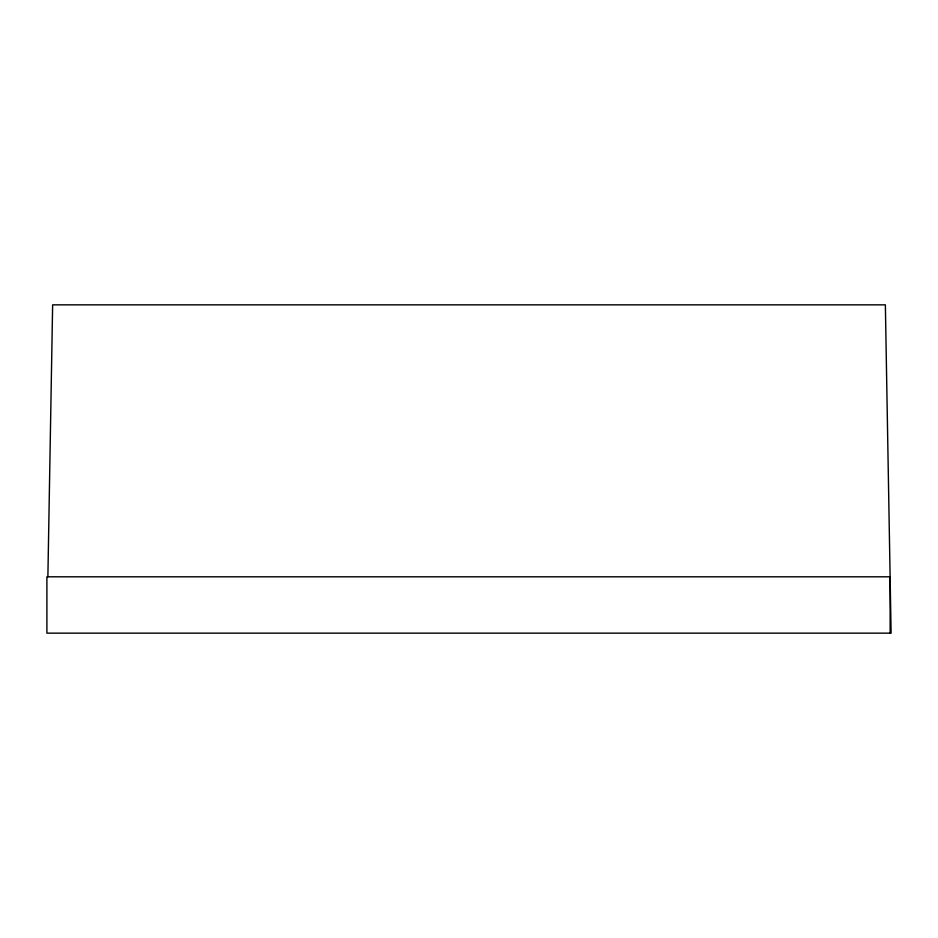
<?xml version="1.0" encoding="UTF-8"?>
<svg xmlns="http://www.w3.org/2000/svg" width="938" height="938" viewBox="0 0 938 938"><rect width="100%" height="100%" fill="white"/><g stroke="black" fill="none" stroke-linecap="round" stroke-linejoin="round"><path stroke-width="1.41" d="M47.885 576.8L52.634 304.85L885.366 304.85L890.115 576.8L890.139 633.15M890.139 576.8L46.9 576.8L46.9 633.15L891.1 633.15L890.139 577.996"/></g></svg>
